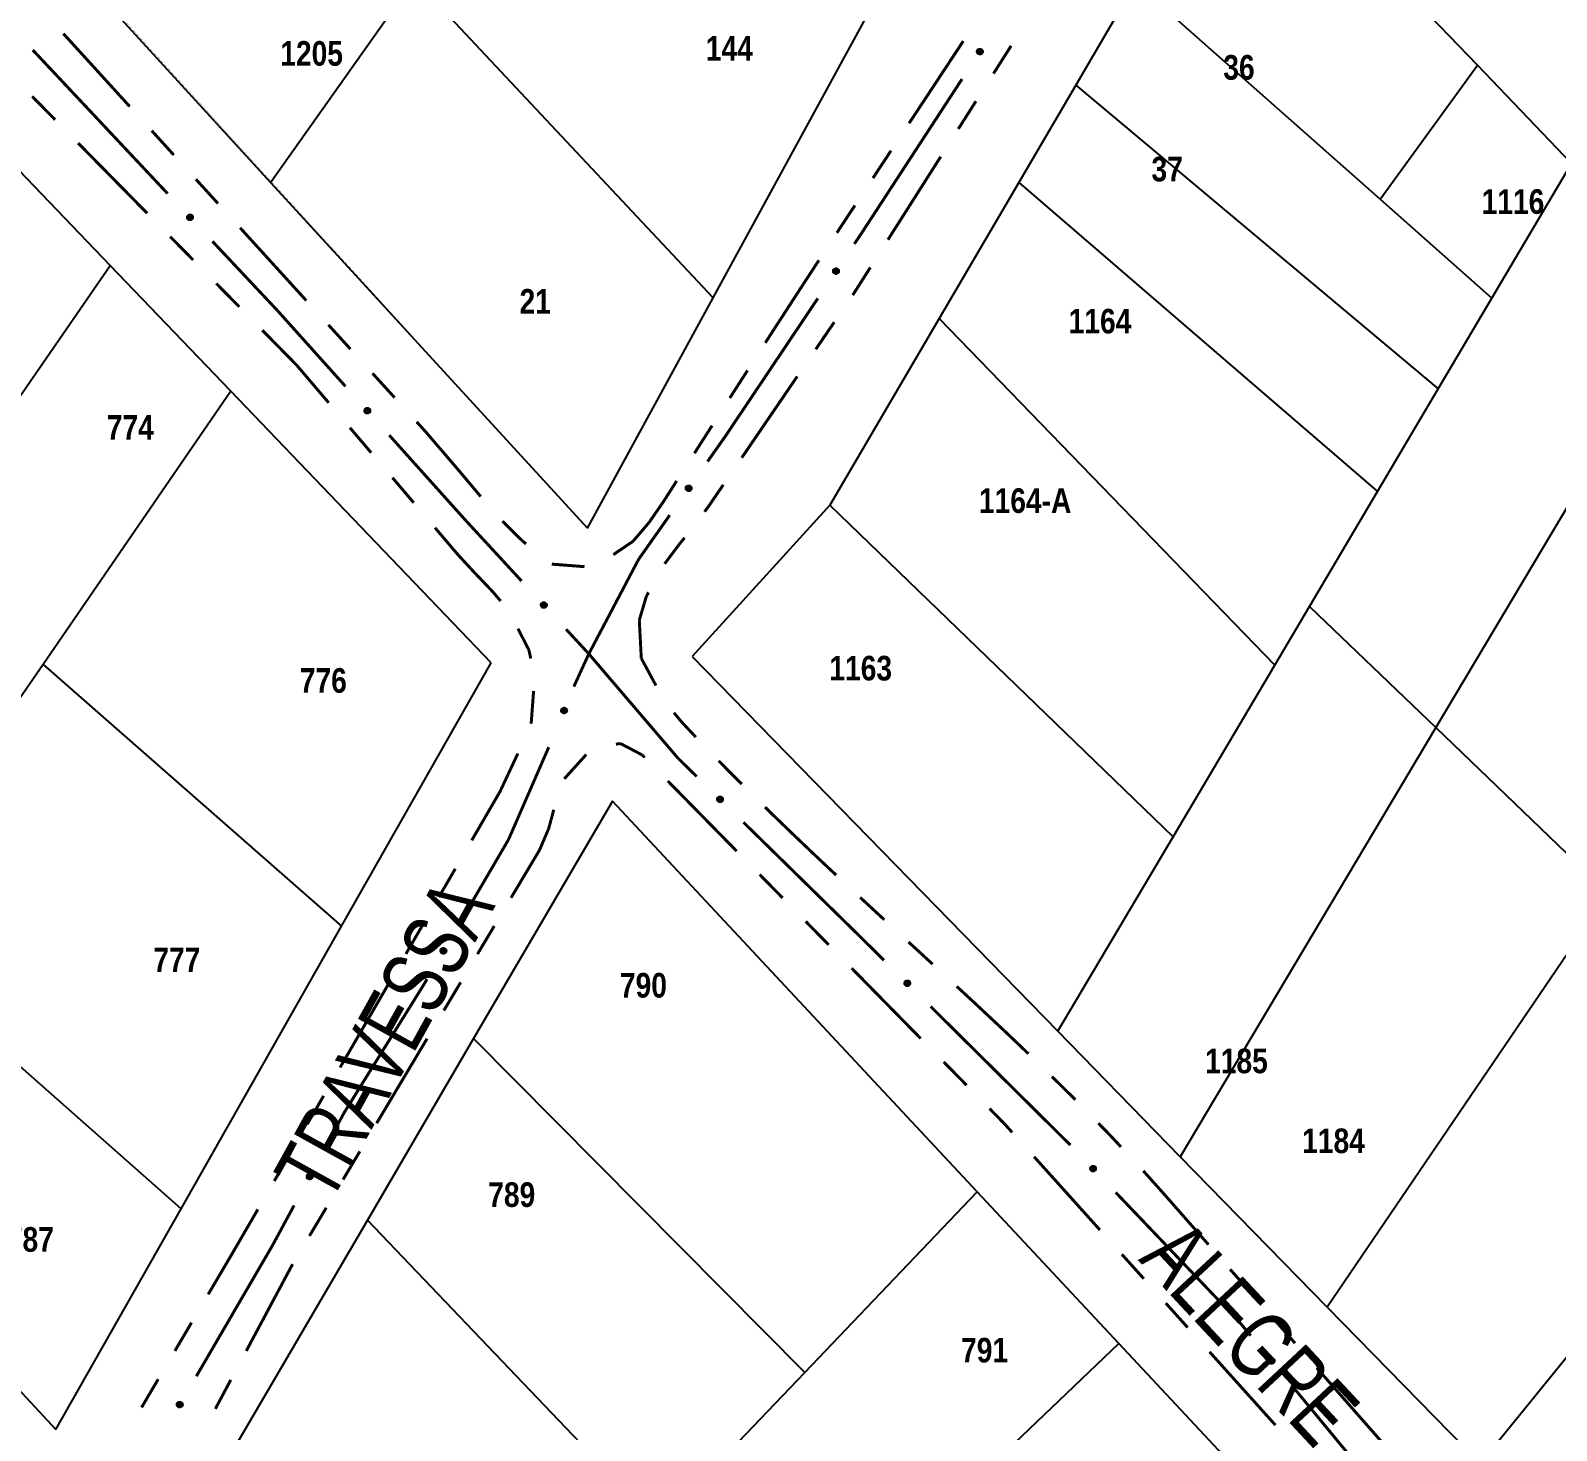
# Model space of a CAD drawing. Extents: x 201549 to 203722, y 4857623 to 4859778.
# Drawn here: x 202479.7 to 202572.8, y 4859270.4 to 4859355.8 of the extents above; entities that cross this region are included whole.
import ezdxf
from ezdxf.enums import TextEntityAlignment as Align

# ---------------------------------------------------------------- set-up
doc = ezdxf.new("R2010")
doc.units = 0
doc.header["$LTSCALE"] = 1.5
doc.header["$MEASUREMENT"] = 0
for name, color, linetype in [('CD-MALHA-LOTES', 40, 'CONTINUOUS'), ('RU-QUADRAS', 6, 'CONTINUOUS'), ('SV-EIXO-RUA-N-PAV', 6, 'CONTINUOUS'), ('SV-RUA-NAO-PAV-S-GUIA-C-GUIA', 7, 'CONTINUOUS'), ('SV-TXT-RUA-N-PAV-S-GUIA-C-GUIA', 7, 'CONTINUOUS'), ('Th_NmrPort', 1, 'CONTINUOUS')]:
    doc.layers.add(name, color=color, linetype=linetype)
doc.styles.add('ARIAL', font='ARIAL.TTF')
doc.styles.get("Standard").update_dxf_attribs({"font": 'swisscbo.ttf'})

msp = doc.modelspace()

# ---------------------------------------------------------------- linework, layer by layer
at = {"layer": 'CD-MALHA-LOTES', "linetype": 'Continuous'}
for p, q in [((202567.94, 4859353.64), (202553.18, 4859369.07)), ((202494.36, 4859346.49), (202503.13, 4859358.87)), ((202521.35, 4859339.45), (202503.13, 4859358.87)), ((202547.09, 4859358.66), (202543.45, 4859352.42)), ((202547.09, 4859358.66), (202562.01, 4859345.47)), ((202521.35, 4859339.45), (202531.17, 4859357.44)), ((202485.02, 4859356.68), (202494.36, 4859346.49)), ((202562.01, 4859345.47), (202567.94, 4859353.64)), ((202573.67, 4859347.65), (202567.94, 4859353.64)), ((202543.45, 4859352.42), (202539.98, 4859346.48)), ((202543.45, 4859352.42), (202565.55, 4859333.91)), ((202484.57, 4859341.43), (202475.31, 4859351.09)), ((202568.82, 4859339.44), (202573.67, 4859347.65)), ((202494.36, 4859346.49), (202513.69, 4859325.42)), ((202539.98, 4859346.48), (202535.13, 4859338.2)), ((202539.98, 4859346.48), (202561.85, 4859327.66)), ((202562.01, 4859345.47), (202568.82, 4859339.44)), ((202470.32, 4859320.78), (202484.57, 4859341.43)), ((202491.93, 4859333.76), (202484.57, 4859341.43)), ((202581.19, 4859339.78), (202565.4, 4859313.26)), ((202513.69, 4859325.42), (202521.35, 4859339.45)), ((202565.55, 4859333.91), (202568.82, 4859339.44)), ((202535.13, 4859338.2), (202528.45, 4859326.83)), ((202535.13, 4859338.2), (202555.58, 4859317.06)), ((202491.93, 4859333.76), (202480.49, 4859317.11)), ((202507.8, 4859317.21), (202491.93, 4859333.76)), ((202561.85, 4859327.66), (202565.55, 4859333.91)), ((202557.7, 4859320.64), (202561.85, 4859327.66)), ((202528.45, 4859326.83), (202520.07, 4859317.59)), ((202528.45, 4859326.83), (202549.4, 4859306.61)), ((202555.58, 4859317.06), (202557.7, 4859320.64)), ((202557.7, 4859320.64), (202565.4, 4859313.26)), ((202520.07, 4859317.59), (202542.35, 4859294.76)), ((202480.49, 4859317.11), (202477.87, 4859313.3)), ((202480.49, 4859317.11), (202498.69, 4859301.16)), ((202498.69, 4859301.16), (202507.8, 4859317.21)), ((202549.4, 4859306.61), (202555.58, 4859317.06)), ((202565.4, 4859313.26), (202549.82, 4859287.11)), ((202565.4, 4859313.26), (202573.9, 4859305.11)), ((202515.2, 4859308.77), (202506.74, 4859294.32)), ((202537.45, 4859284.96), (202515.2, 4859308.77)), ((202542.35, 4859294.76), (202549.4, 4859306.61)), ((202575.92, 4859303.16), (202558.79, 4859277.93)), ((202488.91, 4859283.94), (202498.69, 4859301.16)), ((202506.74, 4859294.32), (202500.27, 4859283.25)), ((202526.93, 4859273.96), (202506.74, 4859294.32)), ((202549.82, 4859287.11), (202542.35, 4859294.76)), ((202488.91, 4859283.94), (202478.04, 4859293.55)), ((202568.11, 4859268.4), (202587, 4859291.73)), ((202558.79, 4859277.93), (202549.82, 4859287.11)), ((202526.93, 4859273.96), (202537.45, 4859284.96)), ((202546.08, 4859275.73), (202537.45, 4859284.96)), ((202481.27, 4859270.49), (202488.91, 4859283.94)), ((202500.27, 4859283.25), (202488.29, 4859262.79)), ((202518.03, 4859264.66), (202500.27, 4859283.25)), ((202470.03, 4859282.47), (202481.27, 4859270.49)), ((202558.79, 4859277.93), (202568.11, 4859268.4)), ((202546.08, 4859275.73), (202525.88, 4859256.44)), ((202552.75, 4859268.6), (202546.08, 4859275.73)), ((202518.03, 4859264.66), (202526.93, 4859273.96))]:
    msp.add_line(p, q, dxfattribs=at)
at = {"layer": 'RU-QUADRAS', "linetype": 'Continuous'}
for points in [[(202398.92, 4859449.28, 0.01, 0.01, 0), (202422.78, 4859490.87, 0.01, 0.01, 0), (202431.6, 4859503.85, 0.01, 0.01, 0.025706591), (202459.39, 4859473.18, 0.01, 0.01, 0), (202458.41, 4859471.92, 0.01, 0.01, 0), (202466.87, 4859463.9, 0.01, 0.01, 0), (202466.09, 4859462.94, 0.01, 0.01, -0.008718758), (202520.78, 4859404.57, 0.01, 0.01, 0), (202522.82, 4859406.83, 0.01, 0.01, 0), (202525.95, 4859403.58, 0.01, 0.01, 0), (202522.53, 4859399.73, 0.01, 0.01, 0), (202542.98, 4859379.07, 0.01, 0.01, 0), (202513.69, 4859325.42, 0.01, 0.01, 0.005629642)], [(202365.35, 4859390.49, 0.01, 0.01, 0), (202390.93, 4859435.61, 0.01, 0.01, -0.040699913), (202414.72, 4859414.28, 0.01, 0.01, 0), (202507.8, 4859317.21, 0.01, 0.01, 0), (202481.27, 4859270.49, 0.01, 0.01, -0.007816991), (202420.6, 4859336, 0.01, 0.01, 0), (202401.56, 4859356.07, 0.01, 0.01, 0)], [(202520.07, 4859317.59, 0.01, 0.01, 0), (202528.45, 4859326.83, 0.01, 0.01, 0), (202553.18, 4859369.07, 0.01, 0.01, -0.006245455), (202659.68, 4859256.08, 0.01, 0.01, 0), (202644.76, 4859232.94, 0.01, 0.01, 0), (202641.02, 4859224.22, 0.01, 0.01, 0), (202629.65, 4859204.84, 0.01, 0.01, -0.009715251), (202584.4, 4859251.71, 0.01, 0.01, 0)], [(202488.29, 4859262.79, 0.01, 0.01, 0), (202515.2, 4859308.77, 0.01, 0.01, 0), (202622.9, 4859193.54, 0.01, 0.01, 0), (202596.48, 4859149.53, 0.01, 0.01, 0)]]:
    msp.add_lwpolyline(points, format="xyseb", close=True, dxfattribs=at)
at = {"layer": 'SV-EIXO-RUA-N-PAV', "const_width": 0.18}
for points in [[(202479.857618, 4859354.563259), (202488.073723, 4859345.817082)], [(202530.409412, 4859343.427018), (202536.516518, 4859352.791247)], [(202529.952399, 4859342.745811), (202530.409412, 4859343.427018)], [(202490.812425, 4859342.90169), (202494.235803, 4859339.257449)], [(202494.235803, 4859339.257449), (202494.806292, 4859338.650154)], [(202494.806292, 4859338.650154), (202498.924351, 4859334.059872)], [(202522.073495, 4859331.001784), (202527.723905, 4859339.424092)], [(202501.595478, 4859331.082443), (202505.602169, 4859326.616301)], [(202521.002709, 4859329.483505), (202521.579055, 4859330.300711)], [(202521.579055, 4859330.300711), (202522.073495, 4859331.001784)], [(202505.602169, 4859326.616301), (202506.186329, 4859325.965154)], [(202506.186329, 4859325.965154), (202509.662117, 4859322.198616)], [(202516.804567, 4859323.530915), (202518.697328, 4859326.21468)], [(202513.761383, 4859317.756446), (202516.470784, 4859322.897559)], [(202516.470784, 4859322.897559), (202516.804567, 4859323.530915)], [(202512.374809, 4859319.259007), (202513.731155, 4859317.789202)], [(202512.850132, 4859315.766685), (202513.682895, 4859317.585065)], [(202513.682895, 4859317.585065), (202513.761383, 4859317.756446)], [(202513.731155, 4859317.789202), (202513.761383, 4859317.756446)], [(202513.761383, 4859317.756446), (202513.761483, 4859317.756546)], [(202513.761383, 4859317.756446), (202518.931944, 4859311.710445)], [(202508.86496, 4859306.437068), (202511.319116, 4859312.07161)], [(202518.931944, 4859311.710445), (202519.205053, 4859311.391096)], [(202519.205053, 4859311.391096), (202520.333833, 4859310.285833)], [(202523.191874, 4859307.487333), (202529.622468, 4859301.19071)], [(202508.433962, 4859305.699582), (202508.86496, 4859306.437068)], [(202505.911122, 4859301.382722), (202508.433962, 4859305.699582)], [(202529.622468, 4859301.19071), (202530.265208, 4859300.561361)], [(202530.265208, 4859300.561361), (202531.757035, 4859299.082736)], [(202503.680513, 4859297.565902), (202503.89285, 4859297.929235)], [(202498.841695, 4859289.789231), (202503.374536, 4859297.074154)], [(202503.374536, 4859297.074154), (202503.680513, 4859297.565902)], [(202534.598005, 4859296.266907), (202543.120914, 4859287.819422)], [(202497.691906, 4859287.659844), (202498.642153, 4859289.419683)], [(202498.642153, 4859289.419683), (202498.841695, 4859289.789231)], [(202545.887348, 4859284.930446), (202552.79209, 4859277.696876)], [(202494.470601, 4859281.694049), (202495.791413, 4859284.140167)], [(202489.83115, 4859273.726296), (202494.359866, 4859281.503874)], [(202494.359866, 4859281.503874), (202494.470601, 4859281.694049)], [(202552.79209, 4859277.696876), (202553.446149, 4859277.011668)], [(202553.446149, 4859277.011668), (202554.116617, 4859276.200045)], [(202556.664134, 4859273.116191), (202563.669808, 4859264.635593)]]:
    msp.add_lwpolyline(points, dxfattribs=at)
at = {"layer": 'SV-EIXO-RUA-N-PAV'}
for points in [[(202537.438361, 4859354.406253), (202537.427608, 4859354.453965), (202537.428123, 4859354.49717), (202537.438924, 4859354.533081), (202537.456743, 4859354.562326), (202537.478343, 4859354.590192), (202537.506319, 4859354.613482), (202537.543094, 4859354.632453), (202537.59088, 4859354.643576), (202537.635104, 4859354.640139), (202537.670878, 4859354.631434), (202537.702443, 4859354.614609), (202537.729161, 4859354.593172), (202537.752393, 4859354.563313), (202537.771255, 4859354.525857), (202537.781276, 4859354.477536), (202537.78048, 4859354.435182), (202537.769121, 4859354.400722), (202537.752005, 4859354.369096), (202537.729613, 4859354.340911), (202537.702019, 4859354.318207), (202537.664273, 4859354.299284), (202537.616449, 4859354.290025), (202537.574198, 4859354.290336), (202537.539586, 4859354.301209), (202537.50883, 4859354.318761), (202537.480617, 4859354.340085), (202537.456035, 4859354.367232), (202537.438361, 4859354.406253)], [(202489.424932, 4859344.539476), (202489.473833, 4859344.538642), (202489.515691, 4859344.527924), (202489.548029, 4859344.508938), (202489.572231, 4859344.484708), (202489.594199, 4859344.457131), (202489.610212, 4859344.424442), (202489.619949, 4859344.384223), (202489.619456, 4859344.335162), (202489.605659, 4859344.293005), (202489.588741, 4859344.260305), (202489.564929, 4859344.233614), (202489.537782, 4859344.212722), (202489.503276, 4859344.197211), (202489.462422, 4859344.187741), (202489.413101, 4859344.189431), (202489.372138, 4859344.200219), (202489.34134, 4859344.219406), (202489.314659, 4859344.243515), (202489.292569, 4859344.271937), (202489.277034, 4859344.304116), (202489.267574, 4859344.345267), (202489.269887, 4859344.393924), (202489.280181, 4859344.434904), (202489.298929, 4859344.465962), (202489.323256, 4859344.491696), (202489.350648, 4859344.514066), (202489.382838, 4859344.531531), (202489.424932, 4859344.539476)], [(202528.66669, 4859341.026963), (202528.656559, 4859341.074811), (202528.657637, 4859341.118005), (202528.668904, 4859341.153773), (202528.687103, 4859341.182784), (202528.709063, 4859341.210366), (202528.73734, 4859341.23329), (202528.774359, 4859341.251781), (202528.822285, 4859341.262281), (202528.866461, 4859341.258269), (202528.902118, 4859341.249098), (202528.933462, 4859341.231864), (202528.959899, 4859341.210081), (202528.98274, 4859341.179922), (202529.001112, 4859341.142224), (202529.010504, 4859341.093776), (202529.009157, 4859341.051437), (202528.99735, 4859341.017127), (202528.979824, 4859340.985726), (202528.957067, 4859340.957836), (202528.929181, 4859340.935493), (202528.891191, 4859340.917063), (202528.84325, 4859340.908427), (202528.801007, 4859340.909288), (202528.76654, 4859340.92061), (202528.736014, 4859340.938561), (202528.708082, 4859340.960251), (202528.683855, 4859340.987715), (202528.66669, 4859341.026963)], [(202500.245907, 4859332.751617), (202500.294776, 4859332.749661), (202500.336377, 4859332.737987), (202500.368271, 4859332.718263), (202500.391911, 4859332.693485), (202500.413241, 4859332.665412), (202500.428501, 4859332.632364), (202500.437313, 4859332.591932), (202500.435695, 4859332.542896), (202500.420935, 4859332.501066), (202500.403271, 4859332.468762), (202500.378853, 4859332.442625), (202500.351234, 4859332.422361), (202500.316381, 4859332.407645), (202500.275321, 4859332.399115), (202500.226052, 4859332.401935), (202500.185347, 4859332.41366), (202500.154998, 4859332.433547), (202500.128876, 4859332.458262), (202500.107444, 4859332.487183), (202500.092651, 4859332.51971), (202500.084137, 4859332.561068), (202500.087565, 4859332.609659), (202500.098795, 4859332.650391), (202500.118252, 4859332.681012), (202500.143162, 4859332.706181), (202500.171059, 4859332.727917), (202500.203641, 4859332.744639), (202500.245907, 4859332.751617)], [(202519.67725, 4859327.795121), (202519.668239, 4859327.843192), (202519.670323, 4859327.886349), (202519.682422, 4859327.921844), (202519.701292, 4859327.950422), (202519.723891, 4859327.977485), (202519.752694, 4859327.999743), (202519.790135, 4859328.017365), (202519.838293, 4859328.026744), (202519.882363, 4859328.021702), (202519.917797, 4859328.011703), (202519.948729, 4859327.993742), (202519.974651, 4859327.971348), (202519.996782, 4859327.940664), (202520.014271, 4859327.902547), (202520.022529, 4859327.853894), (202520.020195, 4859327.811598), (202520.007591, 4859327.777573), (202519.989337, 4859327.74659), (202519.965935, 4859327.719237), (202519.937535, 4859327.697551), (202519.899126, 4859327.680013), (202519.850997, 4859327.672498), (202519.808785, 4859327.674344), (202519.774592, 4859327.686467), (202519.744493, 4859327.705125), (202519.717074, 4859327.72746), (202519.693495, 4859327.755483), (202519.67725, 4859327.795121)], [(202511.001921, 4859320.909056), (202511.050813, 4859320.907787), (202511.092573, 4859320.896698), (202511.124742, 4859320.877425), (202511.148728, 4859320.852981), (202511.170449, 4859320.82521), (202511.186172, 4859320.79238), (202511.195551, 4859320.752076), (202511.194622, 4859320.703022), (202511.180452, 4859320.660989), (202511.163243, 4859320.62844), (202511.139195, 4859320.601962), (202511.111864, 4859320.581312), (202511.077221, 4859320.566108), (202511.036284, 4859320.557002), (202510.986981, 4859320.55913), (202510.946115, 4859320.570282), (202510.915489, 4859320.589741), (202510.889023, 4859320.614086), (202510.867186, 4859320.642703), (202510.851938, 4859320.67502), (202510.842844, 4859320.716253), (202510.845589, 4859320.764887), (202510.856246, 4859320.805774), (202510.87527, 4859320.836664), (202510.899825, 4859320.862181), (202510.927414, 4859320.884307), (202510.959758, 4859320.901485), (202511.001921, 4859320.909056)], [(202512.1049, 4859314.212672), (202512.085028, 4859314.257361), (202512.077087, 4859314.299833), (202512.08066, 4859314.337163), (202512.092419, 4859314.369327), (202512.108155, 4859314.400878), (202512.131038, 4859314.429187), (202512.163395, 4859314.454981), (202512.208085, 4859314.47523), (202512.252128, 4859314.480505), (202512.288913, 4859314.478961), (202512.323158, 4859314.46863), (202512.353552, 4859314.45283), (202512.382172, 4859314.428088), (202512.407991, 4859314.395042), (202512.427265, 4859314.349612), (202512.434764, 4859314.30792), (202512.43036, 4859314.271904), (202512.419757, 4859314.237542), (202512.403306, 4859314.205524), (202512.380683, 4859314.177865), (202512.347364, 4859314.151928), (202512.302273, 4859314.133499), (202512.260776, 4859314.125545), (202512.224707, 4859314.129442), (202512.191112, 4859314.140642), (202512.159276, 4859314.156041), (202512.129861, 4859314.177858), (202512.1049, 4859314.212672)], [(202521.737207, 4859309.065759), (202521.786101, 4859309.066967), (202521.828369, 4859309.058007), (202521.861472, 4859309.040386), (202521.886665, 4859309.017189), (202521.909765, 4859308.990553), (202521.927129, 4859308.958561), (202521.938537, 4859308.918784), (202521.940093, 4859308.869745), (202521.928068, 4859308.827049), (202521.91253, 4859308.79367), (202521.889853, 4859308.766009), (202521.863602, 4859308.744002), (202521.829774, 4859308.727063), (202521.789351, 4859308.715896), (202521.740003, 4859308.715525), (202521.698624, 4859308.724593), (202521.667053, 4859308.742477), (202521.639388, 4859308.765451), (202521.616131, 4859308.792926), (202521.599266, 4859308.824429), (202521.588096, 4859308.865149), (202521.588375, 4859308.91386), (202521.596949, 4859308.955234), (202521.614384, 4859308.987048), (202521.637616, 4859309.013775), (202521.664049, 4859309.037269), (202521.695482, 4859309.056063), (202521.737207, 4859309.065759)], [(202504.734449, 4859299.587472), (202504.721371, 4859299.634599), (202504.719768, 4859299.677778), (202504.728797, 4859299.714175), (202504.745161, 4859299.744258), (202504.76537, 4859299.773149), (202504.79217, 4859299.797781), (202504.827972, 4859299.818532), (202504.875155, 4859299.831983), (202504.919495, 4859299.830718), (202504.955652, 4859299.823775), (202504.988004, 4859299.808517), (202505.015741, 4859299.788415), (202505.040407, 4859299.75973), (202505.061082, 4859299.723243), (202505.073459, 4859299.675472), (202505.07474, 4859299.63313), (202505.065082, 4859299.598154), (202505.049537, 4859299.565728), (202505.028552, 4859299.53648), (202505.002105, 4859299.512451), (202504.965331, 4859299.491701), (202504.918018, 4859299.48011), (202504.875802, 4859299.47835), (202504.8407, 4859299.487514), (202504.80912, 4859299.503537), (202504.779896, 4859299.523454), (202504.754013, 4859299.549363), (202504.734449, 4859299.587472)], [(202533.152964, 4859297.85415), (202533.201864, 4859297.855061), (202533.244077, 4859297.845844), (202533.277072, 4859297.828023), (202533.302123, 4859297.804672), (202533.32506, 4859297.777897), (202533.34223, 4859297.745799), (202533.353396, 4859297.705953), (202533.354654, 4859297.656907), (202533.342369, 4859297.614284), (202533.326629, 4859297.581001), (202533.303784, 4859297.553477), (202533.2774, 4859297.53163), (202533.243469, 4859297.514898), (202533.202978, 4859297.503977), (202533.153629, 4859297.503906), (202533.112307, 4859297.513226), (202533.080845, 4859297.531301), (202533.05332, 4859297.554443), (202533.03023, 4859297.582059), (202533.013557, 4859297.613664), (202533.002635, 4859297.654451), (202533.00321, 4859297.70316), (202533.012035, 4859297.74448), (202533.029664, 4859297.776188), (202533.053058, 4859297.802773), (202533.079633, 4859297.826106), (202533.11118, 4859297.844709), (202533.152964, 4859297.85415)], [(202496.576531, 4859285.82588), (202496.56187, 4859285.872539), (202496.55881, 4859285.915639), (202496.566604, 4859285.95232), (202496.581943, 4859285.982939), (202496.601165, 4859286.012495), (202496.627118, 4859286.038019), (202496.662198, 4859286.059967), (202496.708901, 4859286.075004), (202496.753258, 4859286.075236), (202496.789629, 4859286.069519), (202496.822477, 4859286.055362), (202496.850877, 4859286.036209), (202496.876498, 4859286.008373), (202496.898393, 4859285.972605), (202496.912376, 4859285.925278), (202496.915086, 4859285.883004), (202496.906616, 4859285.847722), (202496.892174, 4859285.814789), (202496.872189, 4859285.784849), (202496.846569, 4859285.759941), (202496.810516, 4859285.737961), (202496.763622, 4859285.724779), (202496.721489, 4859285.721595), (202496.686098, 4859285.729567), (202496.653995, 4859285.744515), (202496.624115, 4859285.763433), (202496.597372, 4859285.788454), (202496.576531, 4859285.82588)], [(202544.48682, 4859286.557101), (202544.535726, 4859286.556656), (202544.577668, 4859286.546274), (202544.610157, 4859286.527546), (202544.634551, 4859286.50351), (202544.656739, 4859286.47611), (202544.673013, 4859286.443549), (202544.683071, 4859286.403409), (202544.68297, 4859286.354347), (202544.66951, 4859286.31208), (202544.652853, 4859286.279246), (202544.629255, 4859286.252366), (202544.602276, 4859286.231258), (202544.567895, 4859286.215471), (202544.527117, 4859286.205676), (202544.477785, 4859286.206972), (202544.436736, 4859286.217433), (202544.405787, 4859286.236372), (202544.378914, 4859286.260268), (202544.356598, 4859286.288513), (202544.340807, 4859286.320567), (202544.331018, 4859286.361641), (202544.332942, 4859286.410315), (202544.342908, 4859286.451375), (202544.361408, 4859286.482582), (202544.385529, 4859286.50851), (202544.412741, 4859286.531097), (202544.44479, 4859286.54882), (202544.48682, 4859286.557101)], [(202555.383737, 4859274.838998), (202555.432485, 4859274.835051), (202555.473576, 4859274.821691), (202555.50464, 4859274.800683), (202555.52725, 4859274.774962), (202555.547417, 4859274.746043), (202555.561317, 4859274.7124), (202555.568473, 4859274.671643), (202555.564857, 4859274.622713), (202555.548404, 4859274.58152), (202555.529438, 4859274.549963), (202555.503975, 4859274.524842), (202555.475553, 4859274.505722), (202555.440129, 4859274.492439), (202555.398755, 4859274.48559), (202555.349642, 4859274.490416), (202555.309448, 4859274.503791), (202555.279935, 4859274.524899), (202555.254843, 4859274.550658), (202555.234608, 4859274.580429), (202555.221154, 4859274.613533), (202555.214333, 4859274.655202), (202555.219739, 4859274.703613), (202555.232621, 4859274.743854), (202555.253309, 4859274.773656), (202555.279225, 4859274.797789), (202555.307985, 4859274.818369), (202555.341222, 4859274.833749), (202555.383737, 4859274.838998)], [(202488.657341, 4859271.929171), (202488.644188, 4859271.976278), (202488.642516, 4859272.019453), (202488.651487, 4859272.055865), (202488.667803, 4859272.085974), (202488.687966, 4859272.114897), (202488.714727, 4859272.139573), (202488.750496, 4859272.160381), (202488.797657, 4859272.173906), (202488.841999, 4859272.172712), (202488.878167, 4859272.165827), (202488.910543, 4859272.150621), (202488.938312, 4859272.130563), (202488.963024, 4859272.101917), (202488.983757, 4859272.065464), (202488.99621, 4859272.017711), (202488.997558, 4859271.975372), (202488.987957, 4859271.940381), (202488.972463, 4859271.907929), (202488.951525, 4859271.878648), (202488.925116, 4859271.854578), (202488.888375, 4859271.833769), (202488.841081, 4859271.822102), (202488.798868, 4859271.820275), (202488.763751, 4859271.829383), (202488.732146, 4859271.845356), (202488.70289, 4859271.865226), (202488.676966, 4859271.891094), (202488.657341, 4859271.929171)]]:
    msp.add_lwpolyline(points, close=True, dxfattribs=at)
for points in [[(202537.427608, 4859354.453965), (202537.506319, 4859354.613482)], [(202537.427795, 4859354.478595), (202537.488321, 4859354.593883)], [(202537.428123, 4859354.49717), (202537.478343, 4859354.590192)], [(202537.43356, 4859354.43248), (202537.521019, 4859354.616543)], [(202537.438361, 4859354.406253), (202537.543094, 4859354.632453)], [(202537.449163, 4859354.386465), (202537.566637, 4859354.634035)], [(202537.456035, 4859354.367232), (202537.59088, 4859354.643576)], [(202537.471028, 4859354.357543), (202537.610119, 4859354.638259)], [(202537.480617, 4859354.340085), (202537.635104, 4859354.640139)], [(202537.495875, 4859354.333194), (202537.64878, 4859354.632594)], [(202537.50883, 4859354.318761), (202537.670878, 4859354.631434)], [(202537.525989, 4859354.311925), (202537.687888, 4859354.620121)], [(202537.539586, 4859354.301209), (202537.702443, 4859354.614609)], [(202537.559432, 4859354.29826), (202537.714573, 4859354.601089)], [(202537.574198, 4859354.290336), (202537.729161, 4859354.593172)], [(202537.597348, 4859354.291452), (202537.739072, 4859354.573708)], [(202537.616449, 4859354.290025), (202537.752393, 4859354.563313)], [(202537.641177, 4859354.298707), (202537.760589, 4859354.541755)], [(202537.664273, 4859354.299284), (202537.771255, 4859354.525857)], [(202537.684161, 4859354.314658), (202537.772416, 4859354.494944)], [(202537.702019, 4859354.318207), (202537.781276, 4859354.477536)], [(202537.717654, 4859354.333542), (202537.777783, 4859354.450718)], [(202537.729613, 4859354.340911), (202537.78048, 4859354.435182)], [(202489.267574, 4859344.345267), (202489.462422, 4859344.187741)], [(202489.269887, 4859344.393924), (202489.503276, 4859344.197211)], [(202489.272475, 4859344.367845), (202489.480391, 4859344.194345)], [(202489.27579, 4859344.412146), (202489.516526, 4859344.207695)], [(202489.277034, 4859344.304116), (202489.413101, 4859344.189431)], [(202489.277809, 4859344.322307), (202489.432112, 4859344.193923)], [(202489.280181, 4859344.434904), (202489.537782, 4859344.212722)], [(202489.291371, 4859344.447377), (202489.548924, 4859344.225024)], [(202489.298929, 4859344.465962), (202489.564929, 4859344.233614)], [(202489.312557, 4859344.47664), (202489.573727, 4859344.246452)], [(202489.323256, 4859344.491696), (202489.588741, 4859344.260305)], [(202489.340344, 4859344.500871), (202489.595094, 4859344.281501)], [(202489.350648, 4859344.514066), (202489.605659, 4859344.293005)], [(202489.369878, 4859344.519254), (202489.609741, 4859344.317726)], [(202489.382838, 4859344.531531), (202489.619456, 4859344.335162)], [(202489.40315, 4859344.53366), (202489.615919, 4859344.360973)], [(202489.424932, 4859344.539476), (202489.619949, 4859344.384223)], [(202489.45155, 4859344.537939), (202489.60971, 4859344.409434)], [(202489.473833, 4859344.538642), (202489.610212, 4859344.424442)], [(202489.49772, 4859344.532635), (202489.595425, 4859344.446563)], [(202489.515691, 4859344.527924), (202489.594199, 4859344.457131)], [(202489.288236, 4859344.285299), (202489.38787, 4859344.199166)], [(202489.292569, 4859344.271937), (202489.372138, 4859344.200219)], [(202528.656559, 4859341.074811), (202528.73734, 4859341.23329)], [(202528.657067, 4859341.099437), (202528.719089, 4859341.213927)], [(202528.657637, 4859341.118005), (202528.709063, 4859341.210366)], [(202528.662231, 4859341.053251), (202528.752079, 4859341.236159)], [(202528.66669, 4859341.026963), (202528.774359, 4859341.251781)], [(202528.677234, 4859341.007036), (202528.797921, 4859341.253056)], [(202528.683855, 4859340.987715), (202528.822285, 4859341.262281)], [(202528.698721, 4859340.977832), (202528.841453, 4859341.256714)], [(202528.708082, 4859340.960251), (202528.866461, 4859341.258269)], [(202528.723248, 4859340.953161), (202528.880038, 4859341.250546)], [(202528.736014, 4859340.938561), (202528.902118, 4859341.249098)], [(202528.753083, 4859340.931503), (202528.91898, 4859341.237565)], [(202528.76654, 4859340.92061), (202528.933462, 4859341.231864)], [(202528.786346, 4859340.917403), (202528.945415, 4859341.218187)], [(202528.801007, 4859340.909288), (202528.959899, 4859341.210081)], [(202528.824169, 4859340.910102), (202528.969556, 4859341.19049)], [(202528.84325, 4859340.908427), (202528.98274, 4859341.179922)], [(202528.868089, 4859340.916786), (202528.990655, 4859341.15826)], [(202528.891191, 4859340.917063), (202529.001112, 4859341.142224)], [(202528.911278, 4859340.932177), (202529.001872, 4859341.111299)], [(202528.929181, 4859340.935493), (202529.010504, 4859341.093776)], [(202528.945014, 4859340.950622), (202529.006662, 4859341.067006)], [(202528.957067, 4859340.957836), (202529.009157, 4859341.051437)], [(202500.084137, 4859332.561068), (202500.275321, 4859332.399115)], [(202500.087565, 4859332.609659), (202500.316381, 4859332.407645)], [(202500.089554, 4859332.583527), (202500.293437, 4859332.405304)], [(202500.092651, 4859332.51971), (202500.226052, 4859332.401935)], [(202500.093842, 4859332.537879), (202500.24516, 4859332.405989)], [(202500.093884, 4859332.627741), (202500.329869, 4859332.417823)], [(202500.098795, 4859332.650391), (202500.351234, 4859332.422361)], [(202500.103418, 4859332.500641), (202500.201051, 4859332.412246)], [(202500.107444, 4859332.487183), (202500.185347, 4859332.41366)], [(202500.110269, 4859332.662605), (202500.362655, 4859332.434404)], [(202500.118252, 4859332.681012), (202500.378853, 4859332.442625)], [(202500.132121, 4859332.691374), (202500.387943, 4859332.455257)], [(202500.143162, 4859332.706181), (202500.403271, 4859332.468762)], [(202500.160455, 4859332.714961), (202500.410108, 4859332.489808)], [(202500.171059, 4859332.727917), (202500.420935, 4859332.501066)], [(202500.190404, 4859332.732663), (202500.425582, 4859332.525687)], [(202500.203641, 4859332.744639), (202500.435695, 4859332.542896)], [(202500.223997, 4859332.746302), (202500.43275, 4859332.568781)], [(202500.245907, 4859332.751617), (202500.437313, 4859332.591932)], [(202500.272483, 4859332.74947), (202500.427655, 4859332.617372)], [(202500.294776, 4859332.749661), (202500.428501, 4859332.632364)], [(202500.318519, 4859332.743108), (202500.414225, 4859332.654819)], [(202500.336377, 4859332.737987), (202500.413241, 4859332.665412)], [(202519.668239, 4859327.843192), (202519.752694, 4859327.999743)], [(202519.669321, 4859327.867799), (202519.733996, 4859327.980811)], [(202519.670323, 4859327.886349), (202519.723891, 4859327.977485)], [(202519.673406, 4859327.821505), (202519.767496, 4859328.002268)], [(202519.67725, 4859327.795121), (202519.790135, 4859328.017365)], [(202519.687327, 4859327.774952), (202519.81372, 4859328.01809)], [(202519.693495, 4859327.755483), (202519.838293, 4859328.026744)], [(202519.708126, 4859327.745255), (202519.857326, 4859328.020731)], [(202519.717074, 4859327.72746), (202519.882363, 4859328.021702)], [(202519.732071, 4859327.720019), (202519.895756, 4859328.013665)], [(202519.744493, 4859327.705125), (202519.917797, 4859328.011703)], [(202519.761393, 4859327.69767), (202519.934385, 4859327.999779)], [(202519.774592, 4859327.686467), (202519.948729, 4859327.993742)], [(202519.794317, 4859327.682798), (202519.960361, 4859327.97979)], [(202519.808785, 4859327.674344), (202519.974651, 4859327.971348)], [(202519.83196, 4859327.674617), (202519.983848, 4859327.951537)], [(202519.850997, 4859327.672498), (202519.996782, 4859327.940664)], [(202519.876024, 4859327.680275), (202520.00419, 4859327.918823)], [(202519.899126, 4859327.680013), (202520.014271, 4859327.902547)], [(202519.91956, 4859327.694654), (202520.014308, 4859327.871613)], [(202519.937535, 4859327.697551), (202520.022529, 4859327.853894)], [(202519.953717, 4859327.712307), (202520.018064, 4859327.827221)], [(202519.965935, 4859327.719237), (202520.020195, 4859327.811598)], [(202510.842844, 4859320.716253), (202511.036284, 4859320.557002)], [(202510.845589, 4859320.764887), (202511.077221, 4859320.566108)], [(202510.847945, 4859320.738786), (202511.054312, 4859320.563445)], [(202510.851653, 4859320.783056), (202511.090564, 4859320.576474)], [(202510.851938, 4859320.67502), (202510.986981, 4859320.55913)], [(202510.852874, 4859320.693203), (202511.00603, 4859320.563452)], [(202510.856246, 4859320.805774), (202511.111864, 4859320.581312)], [(202510.862973, 4859320.656103), (202510.961837, 4859320.569089)], [(202510.867186, 4859320.642703), (202510.946115, 4859320.570282)], [(202510.867547, 4859320.818147), (202511.123114, 4859320.593515)], [(202510.87527, 4859320.836664), (202511.139195, 4859320.601962)], [(202510.888992, 4859320.847221), (202511.148106, 4859320.614721)], [(202510.899825, 4859320.862181), (202511.163243, 4859320.62844)], [(202510.916993, 4859320.871203), (202511.169784, 4859320.64958)], [(202510.927414, 4859320.884307), (202511.180452, 4859320.660989)], [(202510.94669, 4859320.889324), (202511.184752, 4859320.685673)], [(202510.959758, 4859320.901485), (202511.194622, 4859320.703022)], [(202510.980088, 4859320.903433), (202511.191314, 4859320.728863)], [(202511.001921, 4859320.909056), (202511.195551, 4859320.752076)], [(202511.028524, 4859320.907283), (202511.185537, 4859320.777377)], [(202511.050813, 4859320.907787), (202511.186172, 4859320.79238)], [(202511.074646, 4859320.901569), (202511.171582, 4859320.814632)], [(202511.092573, 4859320.896698), (202511.170449, 4859320.82521)], [(202512.077087, 4859314.299833), (202512.108155, 4859314.400878)], [(202512.080397, 4859314.281553), (202512.117219, 4859314.406448)], [(202512.085028, 4859314.257361), (202512.131038, 4859314.429187)], [(202512.095065, 4859314.237454), (202512.144856, 4859314.435063)], [(202512.1049, 4859314.212672), (202512.163395, 4859314.454981)], [(202512.119362, 4859314.195377), (202512.186175, 4859314.461135)], [(202512.129861, 4859314.177858), (202512.208085, 4859314.47523)], [(202512.146459, 4859314.171287), (202512.227992, 4859314.473777)], [(202512.159276, 4859314.156041), (202512.252128, 4859314.480505)], [(202512.175586, 4859314.152265), (202512.267015, 4859314.475779)], [(202512.191112, 4859314.140642), (202512.288913, 4859314.478961)], [(202512.209277, 4859314.137293), (202512.307807, 4859314.471191)], [(202512.224707, 4859314.129442), (202512.323158, 4859314.46863)], [(202512.244746, 4859314.130429), (202512.337698, 4859314.457742)], [(202512.260776, 4859314.125545), (202512.353552, 4859314.45283)], [(202512.283261, 4859314.131164), (202512.367076, 4859314.435679)], [(202512.302273, 4859314.133499), (202512.382172, 4859314.428088)], [(202512.324827, 4859314.146847), (202512.394424, 4859314.408549)], [(202512.347364, 4859314.151928), (202512.407991, 4859314.395042)], [(202512.363864, 4859314.170893), (202512.415173, 4859314.364953)], [(202512.380683, 4859314.177865), (202512.427265, 4859314.349612)], [(202512.393019, 4859314.195959), (202512.429082, 4859314.322629)], [(202512.403306, 4859314.205524), (202512.434764, 4859314.30792)], [(202521.596949, 4859308.955234), (202521.863602, 4859308.744002)], [(202521.607608, 4859308.968163), (202521.87422, 4859308.756758)], [(202521.614384, 4859308.987048), (202521.889853, 4859308.766009)], [(202521.627554, 4859308.998286), (202521.898107, 4859308.779203)], [(202521.637616, 4859309.013775), (202521.91253, 4859308.79367)], [(202521.654305, 4859309.023655), (202521.917992, 4859308.815114)], [(202521.664049, 4859309.037269), (202521.928068, 4859308.827049)], [(202521.683046, 4859309.043256), (202521.931114, 4859308.851919)], [(202521.695482, 4859309.056063), (202521.940093, 4859308.869745)], [(202521.715687, 4859309.059038), (202521.935481, 4859308.895386)], [(202521.737207, 4859309.065759), (202521.938537, 4859308.918784)], [(202521.763867, 4859309.065335), (202521.927255, 4859308.943545)], [(202521.786101, 4859309.066967), (202521.927129, 4859308.958561)], [(202521.810218, 4859309.061963), (202521.911432, 4859308.980046)], [(202521.828369, 4859309.058007), (202521.909765, 4859308.990553)], [(202521.588096, 4859308.865149), (202521.789351, 4859308.715896)], [(202521.588375, 4859308.91386), (202521.829774, 4859308.727063)], [(202521.592049, 4859308.887911), (202521.807029, 4859308.723244)], [(202521.593512, 4859308.932313), (202521.842575, 4859308.738092)], [(202521.599266, 4859308.824429), (202521.740003, 4859308.715525)], [(202521.59928, 4859308.842636), (202521.758809, 4859308.720806)], [(202521.611244, 4859308.806095), (202521.714387, 4859308.724198)], [(202521.616131, 4859308.792926), (202521.698624, 4859308.724593)], [(202504.719768, 4859299.677778), (202504.76537, 4859299.773149)], [(202504.720351, 4859299.659209), (202504.775155, 4859299.777324)], [(202504.721371, 4859299.634599), (202504.79217, 4859299.797781)], [(202504.728368, 4859299.613432), (202504.806704, 4859299.801559)], [(202504.734449, 4859299.587472), (202504.827972, 4859299.818532)], [(202504.746208, 4859299.568236), (202504.85141, 4859299.821266)], [(202504.754013, 4859299.549363), (202504.875155, 4859299.831983)], [(202504.769464, 4859299.540421), (202504.894632, 4859299.827615)], [(202504.779896, 4859299.523454), (202504.919495, 4859299.830718)], [(202504.795473, 4859299.517318), (202504.933524, 4859299.823851)], [(202504.80912, 4859299.503537), (202504.955652, 4859299.823775)], [(202504.826593, 4859299.497551), (202504.973197, 4859299.81331)], [(202504.8407, 4859299.487514), (202504.988004, 4859299.808517)], [(202504.860666, 4859299.48554), (202505.000782, 4859299.795608)], [(202504.875802, 4859299.47835), (202505.015741, 4859299.788415)], [(202504.89887, 4859299.480599), (202505.026593, 4859299.76946)], [(202504.918018, 4859299.48011), (202505.040407, 4859299.75973)], [(202504.942291, 4859299.489993), (202505.04965, 4859299.7386)], [(202504.965331, 4859299.491701), (202505.061082, 4859299.723243)], [(202504.984442, 4859299.508031), (202505.063757, 4859299.692425)], [(202505.002105, 4859299.512451), (202505.073459, 4859299.675472)], [(202505.01697, 4859299.528533), (202505.071284, 4859299.648515)], [(202505.028552, 4859299.53648), (202505.07474, 4859299.63313)], [(202533.042902, 4859297.787345), (202533.312118, 4859297.566621)], [(202533.053058, 4859297.802773), (202533.326629, 4859297.581001)], [(202533.069807, 4859297.812551), (202533.332221, 4859297.602411)], [(202533.079633, 4859297.826106), (202533.342369, 4859297.614284)], [(202533.098667, 4859297.831977), (202533.345566, 4859297.639135)], [(202533.11118, 4859297.844709), (202533.354654, 4859297.656907)], [(202533.131403, 4859297.84756), (202533.350197, 4859297.682575)], [(202533.152964, 4859297.85415), (202533.353396, 4859297.705953)], [(202533.17962, 4859297.853564), (202533.342264, 4859297.730783)], [(202533.201864, 4859297.855061), (202533.34223, 4859297.745799)], [(202533.22595, 4859297.84991), (202533.326664, 4859297.767379)], [(202533.244077, 4859297.845844), (202533.32506, 4859297.777897)], [(202533.002635, 4859297.654451), (202533.202978, 4859297.503977)], [(202533.00321, 4859297.70316), (202533.243469, 4859297.514898)], [(202533.006727, 4859297.677189), (202533.220701, 4859297.511217)], [(202533.008459, 4859297.721581), (202533.256336, 4859297.525848)], [(202533.012035, 4859297.74448), (202533.2774, 4859297.53163)], [(202533.013557, 4859297.613664), (202533.153629, 4859297.503906)], [(202533.013682, 4859297.631871), (202533.172467, 4859297.509073)], [(202533.022773, 4859297.757345), (202533.288095, 4859297.544322)], [(202533.025423, 4859297.595258), (202533.128067, 4859297.512735)], [(202533.029664, 4859297.776188), (202533.303784, 4859297.553477)], [(202533.03023, 4859297.582059), (202533.112307, 4859297.513226)], [(202496.55881, 4859285.915639), (202496.601165, 4859286.012495)], [(202496.560019, 4859285.897101), (202496.610803, 4859286.016999)], [(202496.56187, 4859285.872539), (202496.627118, 4859286.038019)], [(202496.569578, 4859285.85162), (202496.641515, 4859286.042286)], [(202496.576531, 4859285.82588), (202496.662198, 4859286.059967)], [(202496.588933, 4859285.807053), (202496.68553, 4859286.06349)], [(202496.597372, 4859285.788454), (202496.708901, 4859286.075004)], [(202496.613115, 4859285.780039), (202496.728513, 4859286.071296)], [(202496.624115, 4859285.763433), (202496.753258, 4859286.075236)], [(202496.639891, 4859285.757828), (202496.767511, 4859286.068848)], [(202496.653995, 4859285.744515), (202496.789629, 4859286.069519)], [(202496.67166, 4859285.739122), (202496.807517, 4859286.059652)], [(202496.686098, 4859285.729567), (202496.822477, 4859286.055362)], [(202496.706119, 4859285.728269), (202496.835684, 4859286.042892)], [(202496.721489, 4859285.721595), (202496.850877, 4859286.036209)], [(202496.744468, 4859285.724621), (202496.862364, 4859286.017631)], [(202496.763622, 4859285.724779), (202496.876498, 4859286.008373)], [(202496.787547, 4859285.735476), (202496.886449, 4859285.987567)], [(202496.810516, 4859285.737961), (202496.898393, 4859285.972605)], [(202496.829065, 4859285.754927), (202496.902107, 4859285.941895)], [(202496.846569, 4859285.759941), (202496.912376, 4859285.925278)], [(202496.860882, 4859285.776516), (202496.911113, 4859285.898263)], [(202496.872189, 4859285.784849), (202496.915086, 4859285.883004)], [(202544.331018, 4859286.361641), (202544.527117, 4859286.205676)], [(202544.332942, 4859286.410315), (202544.567895, 4859286.215471)], [(202544.335738, 4859286.384257), (202544.545034, 4859286.212423)], [(202544.338699, 4859286.428584), (202544.581061, 4859286.226061)], [(202544.340807, 4859286.320567), (202544.477785, 4859286.206972)], [(202544.341436, 4859286.338763), (202544.496759, 4859286.211615)], [(202544.342908, 4859286.451375), (202544.602276, 4859286.231258)], [(202544.352158, 4859286.301839), (202544.452477, 4859286.216505)], [(202544.353998, 4859286.463937), (202544.613319, 4859286.243649)], [(202544.356598, 4859286.288513), (202544.436736, 4859286.217433)], [(202544.361408, 4859286.482582), (202544.629255, 4859286.252366)], [(202544.37495, 4859286.493369), (202544.63795, 4859286.265274)], [(202544.385529, 4859286.50851), (202544.652853, 4859286.279246)], [(202544.402543, 4859286.51782), (202544.659037, 4859286.300493)], [(202544.412741, 4859286.531097), (202544.66951, 4859286.31208)], [(202544.431929, 4859286.536439), (202544.673393, 4859286.336833)], [(202544.44479, 4859286.54882), (202544.68297, 4859286.354347)], [(202544.465085, 4859286.55111), (202544.679226, 4859286.380128)], [(202544.48682, 4859286.557101), (202544.683071, 4859286.403409)], [(202544.513449, 4859286.555776), (202544.672631, 4859286.428538)], [(202544.535726, 4859286.556656), (202544.673013, 4859286.443549)], [(202544.559661, 4859286.550841), (202544.65805, 4859286.465552)], [(202544.577668, 4859286.546274), (202544.656739, 4859286.47611)], [(202555.214333, 4859274.655202), (202555.398755, 4859274.48559)], [(202555.219739, 4859274.703613), (202555.440129, 4859274.492439)], [(202555.220661, 4859274.677422), (202555.417109, 4859274.491035)], [(202555.221154, 4859274.613533), (202555.349642, 4859274.490416)], [(202555.223085, 4859274.631637), (202555.3689, 4859274.493688)], [(202555.22679, 4859274.721423), (202555.45402, 4859274.502058)], [(202555.231135, 4859274.59404), (202555.325082, 4859274.501739)], [(202555.232621, 4859274.743854), (202555.475553, 4859274.505722)], [(202555.234608, 4859274.580429), (202555.309448, 4859274.503791)], [(202555.244582, 4859274.75559), (202555.487455, 4859274.517289)], [(202555.253309, 4859274.773656), (202555.503975, 4859274.524842)], [(202555.267589, 4859274.783445), (202555.513572, 4859274.537094)], [(202555.279225, 4859274.797789), (202555.529438, 4859274.549963)], [(202555.296862, 4859274.805857), (202555.537128, 4859274.570712)], [(202555.307985, 4859274.818369), (202555.548404, 4859274.58152)], [(202555.327507, 4859274.822322), (202555.554051, 4859274.605931)], [(202555.341222, 4859274.833749), (202555.564857, 4859274.622713)], [(202555.361628, 4859274.83458), (202555.56297, 4859274.648697)], [(202555.383737, 4859274.838998), (202555.568473, 4859274.671643)], [(202555.410203, 4859274.835769), (202555.55986, 4859274.697455)], [(202555.432485, 4859274.835051), (202555.561317, 4859274.7124)], [(202555.455942, 4859274.827536), (202555.547968, 4859274.735418)], [(202555.473576, 4859274.821691), (202555.547417, 4859274.746043)], [(202488.642516, 4859272.019453), (202488.687966, 4859272.114897)], [(202488.643129, 4859272.000886), (202488.697744, 4859272.119088)], [(202488.644188, 4859271.976278), (202488.714727, 4859272.139573)], [(202488.651219, 4859271.955122), (202488.729254, 4859272.143374)], [(202488.657341, 4859271.929171), (202488.750496, 4859272.160381)], [(202488.66913, 4859271.909954), (202488.773929, 4859272.163151)], [(202488.676966, 4859271.891094), (202488.797657, 4859272.173906)], [(202488.692431, 4859271.882176), (202488.817141, 4859272.16957)], [(202488.70289, 4859271.865226), (202488.841999, 4859272.172712)], [(202488.718477, 4859271.859115), (202488.856039, 4859272.165868)], [(202488.732146, 4859271.845356), (202488.878167, 4859272.165827)], [(202488.749629, 4859271.839397), (202488.895728, 4859272.15539)], [(202488.763751, 4859271.829383), (202488.910543, 4859272.150621)], [(202488.78372, 4859271.827441), (202488.923342, 4859272.137732)], [(202488.798868, 4859271.820275), (202488.938312, 4859272.130563)], [(202488.821932, 4859271.82256), (202488.949195, 4859272.111625)], [(202488.841081, 4859271.822102), (202488.963024, 4859272.101917)], [(202488.865338, 4859271.832024), (202488.972301, 4859272.080802)], [(202488.888375, 4859271.833769), (202488.983757, 4859272.065464)], [(202488.90746, 4859271.850129), (202488.986481, 4859272.03465)], [(202488.925116, 4859271.854578), (202488.99621, 4859272.017711)], [(202488.939955, 4859271.870683), (202488.994078, 4859271.990751)], [(202488.951525, 4859271.878648), (202488.997558, 4859271.975372)]]:
    msp.add_lwpolyline(points, dxfattribs=at)
at = {"layer": 'SV-RUA-NAO-PAV-S-GUIA-C-GUIA', "const_width": 0.18}
for points in [[(202481.724363, 4859355.561983), (202485.763331, 4859351.125009)], [(202533.28957, 4859350.098381), (202536.593876, 4859355.10653)], [(202539.508897, 4859354.815271), (202538.436171, 4859353.127296)], [(202481.22275, 4859350.312555), (202479.819645, 4859351.73779)], [(202537.363444, 4859351.439322), (202536.290717, 4859349.751348)], [(202486.83517, 4859344.611613), (202482.625855, 4859348.887319)], [(202487.109654, 4859349.646018), (202488.455976, 4859348.167026)], [(202531.086699, 4859346.759615), (202532.188134, 4859348.428998)], [(202535.217991, 4859348.063373), (202531.999811, 4859342.99945)], [(202489.802299, 4859346.688035), (202491.148622, 4859345.209044)], [(202528.885235, 4859343.420091), (202529.434793, 4859344.255546)], [(202529.434793, 4859344.255546), (202529.515076, 4859344.377594)], [(202529.515076, 4859344.377594), (202529.985264, 4859345.090231)], [(202529.515076, 4859344.377594), (202529.515176, 4859344.377694)], [(202492.494945, 4859343.730053), (202496.533913, 4859339.293079)], [(202489.64138, 4859341.761142), (202488.238275, 4859343.186377)], [(202526.789859, 4859340.217245), (202527.789236, 4859341.747136)], [(202530.927085, 4859341.311475), (202530.390721, 4859340.467488)], [(202492.44759, 4859338.91067), (202491.044485, 4859340.335906)], [(202525.160218, 4859337.704713), (202526.695926, 4859340.072422)], [(202526.695926, 4859340.072422), (202526.789859, 4859340.217245)], [(202529.886736, 4859339.674448), (202529.852703, 4859339.624591)], [(202530.390721, 4859340.467488), (202529.886736, 4859339.674448)], [(202497.880235, 4859337.814088), (202499.226558, 4859336.335096)], [(202525.063815, 4859337.555239), (202525.160218, 4859337.704713)], [(202528.725137, 4859337.972745), (202527.597572, 4859336.320899)], [(202495.957183, 4859335.345722), (202493.850695, 4859337.485435)], [(202524.521811, 4859336.714862), (202525.063815, 4859337.555239)], [(202496.6036, 4859334.58616), (202495.957183, 4859335.345722)], [(202522.357272, 4859333.351121), (202523.438094, 4859335.033923)], [(202497.899815, 4859333.063063), (202496.6036, 4859334.58616)], [(202500.572881, 4859334.856105), (202501.919204, 4859333.377114)], [(202526.470006, 4859334.669053), (202523.087309, 4859329.713514)], [(202500.492245, 4859330.016867), (202499.19603, 4859331.539965)], [(202503.265526, 4859331.898123), (202503.767126, 4859331.347094)], [(202503.767126, 4859331.347094), (202505.235034, 4859329.635476)], [(202520.738111, 4859330.825589), (202521.105827, 4859331.39991)], [(202521.105827, 4859331.39991), (202521.277437, 4859331.667685)], [(202520.295455, 4859330.134223), (202520.738111, 4859330.825589)], [(202505.235034, 4859329.635476), (202505.700604, 4859329.092609)], [(202520.19894, 4859329.983392), (202520.295455, 4859330.134223)], [(202503.084675, 4859326.970672), (202501.78846, 4859328.49377)], [(202505.700604, 4859329.092609), (202507.172436, 4859327.344986)], [(202518.287277, 4859326.998931), (202519.120546, 4859328.299033)], [(202521.959744, 4859328.061668), (202521.395961, 4859327.235745)], [(202517.432014, 4859325.761221), (202518.02817, 4859326.62396)], [(202518.02817, 4859326.62396), (202518.287277, 4859326.998931)], [(202521.084499, 4859326.779464), (202520.817537, 4859326.420253)], [(202521.395961, 4859327.235745), (202521.084499, 4859326.779464)], [(202508.500981, 4859325.850498), (202508.626019, 4859325.713684)], [(202508.626019, 4859325.713684), (202509.205149, 4859325.140734)], [(202516.814082, 4859325.037911), (202517.432014, 4859325.761221)], [(202505.731007, 4859323.86114), (202504.38089, 4859325.447575)], [(202509.205149, 4859325.140734), (202509.719149, 4859324.63222)], [(202516.457341, 4859324.620333), (202516.814082, 4859325.037911)], [(202519.598028, 4859324.835468), (202519.245083, 4859324.394167)], [(202505.811771, 4859323.767021), (202505.731007, 4859323.86114)], [(202506.350504, 4859323.185372), (202505.811771, 4859323.767021)], [(202509.719149, 4859324.63222), (202509.935586, 4859324.45941)], [(202515.257024, 4859323.805459), (202516.08438, 4859324.367137)], [(202516.08438, 4859324.367137), (202516.457341, 4859324.620333)], [(202519.245083, 4859324.394167), (202518.384096, 4859323.246259)], [(202506.842081, 4859322.654634), (202506.350504, 4859323.185372)], [(202511.504712, 4859323.227215), (202513.498711, 4859323.072391)], [(202507.033296, 4859322.454795), (202506.842081, 4859322.654634)], [(202507.896087, 4859321.553093), (202507.033296, 4859322.454795)], [(202508.382253, 4859320.979365), (202507.896087, 4859321.553093)], [(202517.269051, 4859321.266754), (202517.063405, 4859320.568984)], [(202517.40185, 4859321.50477), (202517.269051, 4859321.266754)], [(202517.063405, 4859320.568984), (202516.839361, 4859319.808791)], [(202510.10646, 4859317.999358), (202509.439321, 4859319.29587)], [(202516.839361, 4859319.808791), (202516.955602, 4859317.604374)], [(202510.223484, 4859317.470231), (202510.10646, 4859317.999358)], [(202516.955602, 4859317.604374), (202516.961894, 4859317.48505)], [(202516.961894, 4859317.48505), (202517.854041, 4859315.829637)], [(202510.247142, 4859313.50408), (202510.394633, 4859315.498634)], [(202518.950731, 4859314.168994), (202519.407553, 4859313.620695)], [(202519.407553, 4859313.620695), (202520.286553, 4859312.681538)], [(202508.35158, 4859309.371936), (202509.433849, 4859311.683676)], [(202515.681952, 4859312.295618), (202515.413251, 4859312.251596)], [(202516.32651, 4859311.957807), (202515.681952, 4859312.295618)], [(202517.016531, 4859311.596169), (202516.32651, 4859311.957807)], [(202513.605968, 4859311.622841), (202512.264215, 4859310.139702)], [(202517.171386, 4859311.438558), (202517.016531, 4859311.596169)], [(202521.674713, 4859311.241808), (202521.686368, 4859311.229797)], [(202521.686368, 4859311.229797), (202522.37766, 4859310.530567)], [(202522.778132, 4859305.732036), (202518.573073, 4859310.011928)], [(202522.37766, 4859310.530567), (202522.81596, 4859310.087234)], [(202522.81596, 4859310.087234), (202523.083002, 4859309.821712)], [(202506.622261, 4859306.389579), (202508.127124, 4859308.984842)], [(202508.127124, 4859308.984842), (202508.35158, 4859309.371936)], [(202511.624264, 4859308.2568), (202511.365149, 4859307.290954)], [(202524.505579, 4859308.415932), (202525.065571, 4859307.86778)], [(202511.317186, 4859307.112172), (202510.996829, 4859306.362887)], [(202511.365149, 4859307.290954), (202511.317186, 4859307.112172)], [(202525.065571, 4859307.86778), (202525.940807, 4859307.023067)], [(202525.940807, 4859307.023067), (202526.185173, 4859306.787223)], [(202510.996829, 4859306.362887), (202510.755741, 4859305.799005)], [(202526.185173, 4859306.787223), (202526.663205, 4859306.331596)], [(202526.663205, 4859306.331596), (202527.301026, 4859305.723669)], [(202510.755741, 4859305.799005), (202509.020842, 4859302.890373)], [(202527.301026, 4859305.723669), (202528.115095, 4859304.9561)], [(202504.615778, 4859302.929229), (202505.619019, 4859304.659404)], [(202525.581505, 4859302.878775), (202524.179819, 4859304.305405)], [(202528.115095, 4859304.9561), (202528.412924, 4859304.675284)], [(202528.412924, 4859304.675284), (202528.844502, 4859304.272024)], [(202530.308482, 4859302.909398), (202530.624014, 4859302.616691)], [(202530.624014, 4859302.616691), (202531.778462, 4859301.553245)], [(202528.384878, 4859300.025514), (202526.983192, 4859301.452144)], [(202502.609294, 4859299.468879), (202503.612536, 4859301.199054)], [(202507.996318, 4859301.172715), (202506.971794, 4859299.455056)], [(202533.25002, 4859300.198802), (202534.722911, 4859298.845809)], [(202498.596328, 4859292.548178), (202501.606053, 4859297.738704)], [(202505.94727, 4859297.737398), (202504.922746, 4859296.019739)], [(202533.991625, 4859294.318991), (202529.786565, 4859298.598883)], [(202536.192857, 4859297.489618), (202536.927505, 4859296.811169)], [(202536.927505, 4859296.811169), (202537.140632, 4859296.614345)], [(202537.140632, 4859296.614345), (202539.118953, 4859294.762384)], [(202503.898222, 4859294.302081), (202500.82465, 4859289.149106)], [(202539.118953, 4859294.762384), (202539.268389, 4859294.622493)], [(202539.268389, 4859294.622493), (202540.565597, 4859293.381378)], [(202536.794998, 4859291.46573), (202535.393311, 4859292.892361)], [(202542.001512, 4859291.989283), (202543.425846, 4859290.585263)], [(202496.589844, 4859289.087828), (202497.593086, 4859290.818003)], [(202539.106434, 4859289.11316), (202538.196684, 4859290.039099)], [(202539.575854, 4859288.591299), (202539.106434, 4859289.11316)], [(202544.823968, 4859289.155146), (202545.494943, 4859288.468428)], [(202545.494943, 4859288.468428), (202546.204855, 4859287.708546)], [(202494.583361, 4859285.627477), (202495.586603, 4859287.357653)], [(202499.800126, 4859287.431447), (202498.775602, 4859285.713789)], [(202544.925966, 4859282.643502), (202540.913382, 4859287.10435)], [(202547.568874, 4859286.245885), (202548.235819, 4859285.500778)], [(202548.235819, 4859285.500778), (202548.871052, 4859284.7911)], [(202548.871052, 4859284.7911), (202548.871152, 4859284.7912)], [(202548.871052, 4859284.7911), (202551.54254, 4859281.750598)], [(202491.984103, 4859281.144837), (202493.580119, 4859283.897302)], [(202497.751078, 4859283.99613), (202496.726554, 4859282.278472)], [(202491.568652, 4859280.439865), (202491.984103, 4859281.144837)], [(202547.601022, 4859279.669603), (202546.263494, 4859281.156552)], [(202490.553231, 4859278.71681), (202491.568652, 4859280.439865)], [(202495.692758, 4859280.545269), (202492.874447, 4859275.268882)], [(202495.70203, 4859280.560813), (202495.692758, 4859280.545269)], [(202552.862639, 4859280.248153), (202554.182737, 4859278.745708)], [(202550.276079, 4859276.695704), (202548.938551, 4859278.182654)], [(202555.502836, 4859277.243264), (202556.822935, 4859275.740819)], [(202488.522388, 4859275.270699), (202489.537809, 4859276.993755)], [(202555.626191, 4859270.747907), (202551.613607, 4859275.208755)], [(202486.491545, 4859271.824589), (202487.506966, 4859273.547644)], [(202491.932167, 4859273.504765), (202490.989888, 4859271.740648)], [(202558.143033, 4859274.238375), (202562.103329, 4859269.731041)]]:
    msp.add_lwpolyline(points, dxfattribs=at)

# ---------------------------------------------------------------- texts
at = {"layer": 'SV-TXT-RUA-N-PAV-S-GUIA-C-GUIA', "style": 'ARIAL', "width": 0.7}
for s, rotation, p in [('TRAVESSA', 61, (202497.97478, 4859284.173827)), ('ALEGRE', 313, (202547.221814, 4859280.817107))]:
    msp.add_text(s, height=4, rotation=rotation, dxfattribs=at).set_placement(p)
at = {"layer": 'Th_NmrPort', "color": 1}
for s, p in [('1205', (202494.948554, 4859354.357271)), ('144', (202520.898554, 4859354.667271)), ('36', (202552.448554, 4859353.507271)), ('37', (202548.068554, 4859347.307271)), ('1116', (202568.198554, 4859345.327271)), ('21', (202509.538554, 4859339.247271)), ('1164', (202543.018554, 4859338.037271)), ('774', (202484.368554, 4859331.557271)), ('1164-A', (202537.548554, 4859327.097271)), ('1163', (202528.428554, 4859316.887271)), ('776', (202496.138554, 4859316.137271)), ('777', (202487.208554, 4859299.107271)), ('790', (202515.658554, 4859297.557271)), ('1185', (202551.338554, 4859292.947271)), ('1184', (202557.258554, 4859288.077271)), ('789', (202507.628554, 4859284.797271)), ('787', (202478.278554, 4859282.067271)), ('791', (202536.458554, 4859275.317271))]:
    msp.add_text(s, height=1.5, dxfattribs=at).set_placement(p, align=Align.MIDDLE_LEFT)

doc.saveas('drawing.dxf')
